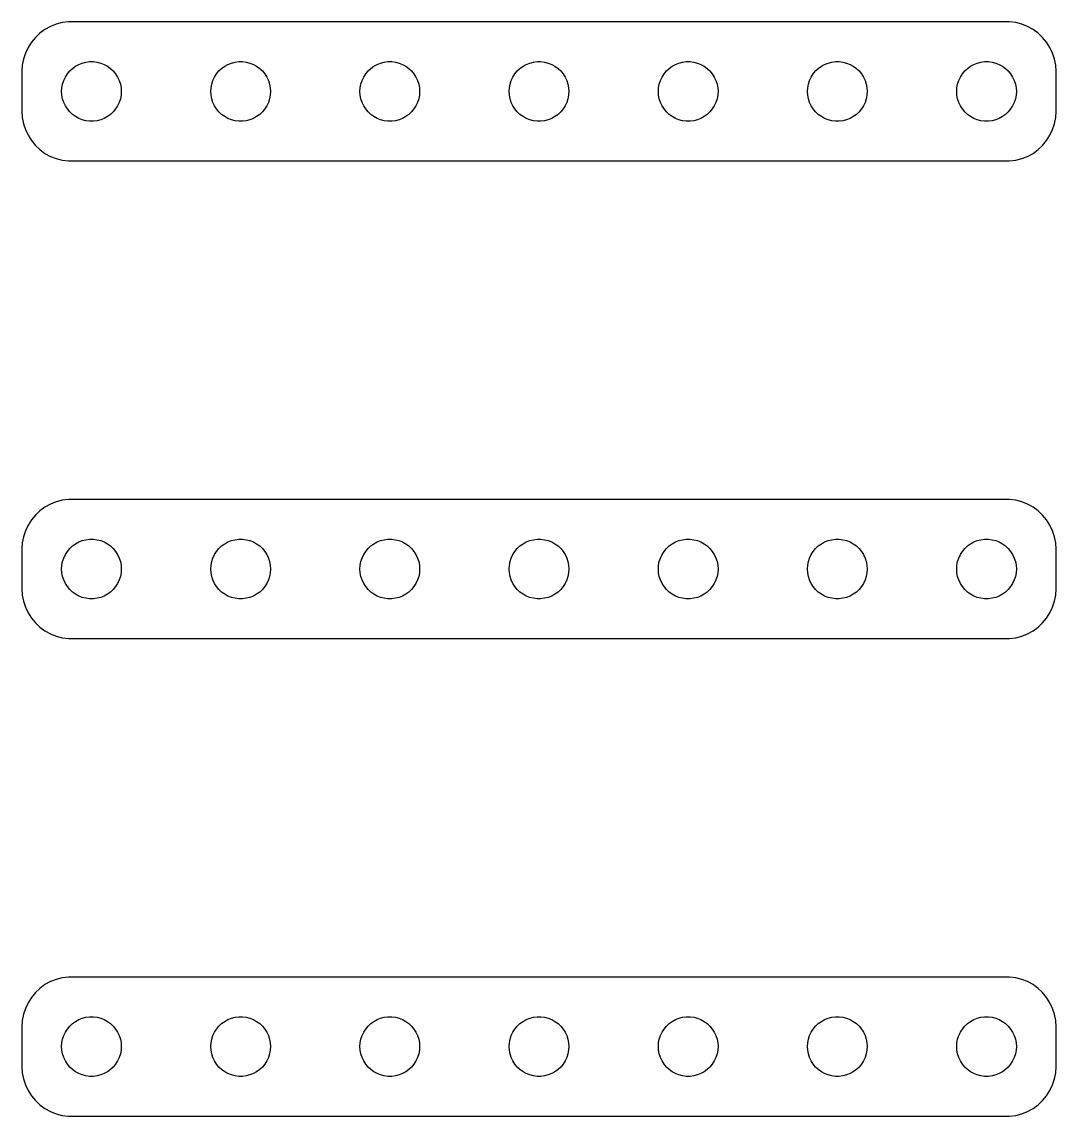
# Model space of a CAD drawing. Header units: metres. Extents: x -26 to 26, y 117 to 219.
# Drawn here: x -26 to 26, y 164.5 to 219.5 of the extents above; entities that cross this region are included whole.
import ezdxf

# ---------------------------------------------------------------- set-up
doc = ezdxf.new("R2010")
doc.units = ezdxf.units.M

msp = doc.modelspace()

# ---------------------------------------------------------------- linework, layer by layer
for p, q in [((-23.9684, 219.456), (-24.2725, 219.378)), ((-23.657, 219.495), (-23.9684, 219.456)), ((23.657, 219.495), (-23.657, 219.495)), ((23.9684, 219.456), (23.657, 219.495)), ((24.2725, 219.378), (23.9684, 219.456)), ((-25.0936, 218.926), (-25.3224, 218.711)), ((-24.8396, 219.111), (-25.0936, 218.926)), ((-24.5644, 219.262), (-24.8396, 219.111)), ((-24.2725, 219.378), (-24.5644, 219.262)), ((24.5644, 219.262), (24.2725, 219.378)), ((24.8396, 219.111), (24.5644, 219.262)), ((25.0936, 218.926), (24.8396, 219.111)), ((25.3224, 218.711), (25.0936, 218.926)), ((-25.5225, 218.469), (-25.6908, 218.204)), ((-25.3224, 218.711), (-25.5225, 218.469)), ((25.5225, 218.469), (25.3224, 218.711)), ((25.6908, 218.204), (25.5225, 218.469)), ((-25.8244, 217.92), (-25.9214, 217.622)), ((-25.6908, 218.204), (-25.8244, 217.92)), ((25.8244, 217.92), (25.6908, 218.204)), ((25.9214, 217.622), (25.8244, 217.92)), ((-25.9803, 217.313), (-26, 217)), ((-25.9214, 217.622), (-25.9803, 217.313)), ((-23.4561, 217.156), (-23.3037, 217.266)), ((-23.3037, 217.266), (-23.1387, 217.357)), ((-23.1387, 217.357), (-22.9635, 217.427)), ((-22.9635, 217.427), (-22.7811, 217.473)), ((-22.7811, 217.473), (-22.5942, 217.497)), ((-22.5942, 217.497), (-22.4058, 217.497)), ((-22.4058, 217.497), (-22.2189, 217.473)), ((-22.2189, 217.473), (-22.0365, 217.427)), ((-22.0365, 217.427), (-21.8613, 217.357)), ((-21.8613, 217.357), (-21.6963, 217.266)), ((-21.6963, 217.266), (-21.5439, 217.156)), ((-15.9561, 217.156), (-15.8037, 217.266)), ((-15.8037, 217.266), (-15.6387, 217.357)), ((-15.6387, 217.357), (-15.4635, 217.427)), ((-15.4635, 217.427), (-15.2811, 217.473)), ((-15.2811, 217.473), (-15.0942, 217.497)), ((-15.0942, 217.497), (-14.9058, 217.497)), ((-14.9058, 217.497), (-14.7189, 217.473)), ((-14.7189, 217.473), (-14.5365, 217.427)), ((-14.5365, 217.427), (-14.3613, 217.357)), ((-14.3613, 217.357), (-14.1963, 217.266)), ((-14.1963, 217.266), (-14.0439, 217.156)), ((-8.45613, 217.156), (-8.30373, 217.266)), ((-8.30373, 217.266), (-8.13866, 217.357)), ((-8.13866, 217.357), (-7.96352, 217.427)), ((-7.96352, 217.427), (-7.78107, 217.473)), ((-7.78107, 217.473), (-7.59418, 217.497)), ((-7.59418, 217.497), (-7.40581, 217.497)), ((-7.40581, 217.497), (-7.21892, 217.473)), ((-7.21892, 217.473), (-7.03647, 217.427)), ((-7.03647, 217.427), (-6.86133, 217.357)), ((-6.86133, 217.357), (-6.69626, 217.266)), ((-6.69626, 217.266), (-6.54385, 217.156)), ((-0.956131, 217.156), (-0.803726, 217.266)), ((-0.803726, 217.266), (-0.638657, 217.357)), ((-0.638657, 217.357), (-0.463516, 217.427)), ((-0.463516, 217.427), (-0.281067, 217.473)), ((-0.281067, 217.473), (-0.094177, 217.497)), ((-0.094177, 217.497), (0.094177, 217.497)), ((0.094177, 217.497), (0.281067, 217.473)), ((0.281067, 217.473), (0.463516, 217.427)), ((0.463516, 217.427), (0.638657, 217.357)), ((0.638657, 217.357), (0.803726, 217.266)), ((0.803726, 217.266), (0.956131, 217.156)), ((6.54385, 217.156), (6.69626, 217.266)), ((6.69626, 217.266), (6.86133, 217.357)), ((6.86133, 217.357), (7.03647, 217.427)), ((7.03647, 217.427), (7.21892, 217.473)), ((7.21892, 217.473), (7.40581, 217.497)), ((7.40581, 217.497), (7.59418, 217.497)), ((7.59418, 217.497), (7.78107, 217.473)), ((7.78107, 217.473), (7.96352, 217.427)), ((7.96352, 217.427), (8.13866, 217.357)), ((8.13866, 217.357), (8.30373, 217.266)), ((8.30373, 217.266), (8.45613, 217.156)), ((14.0439, 217.156), (14.1963, 217.266)), ((14.1963, 217.266), (14.3613, 217.357)), ((14.3613, 217.357), (14.5365, 217.427)), ((14.5365, 217.427), (14.7189, 217.473)), ((14.7189, 217.473), (14.9058, 217.497)), ((14.9058, 217.497), (15.0942, 217.497)), ((15.0942, 217.497), (15.2811, 217.473)), ((15.2811, 217.473), (15.4635, 217.427)), ((15.4635, 217.427), (15.6387, 217.357)), ((15.6387, 217.357), (15.8037, 217.266)), ((15.8037, 217.266), (15.9561, 217.156)), ((21.5439, 217.156), (21.6963, 217.266)), ((21.6963, 217.266), (21.8613, 217.357)), ((21.8613, 217.357), (22.0365, 217.427)), ((22.0365, 217.427), (22.2189, 217.473)), ((22.2189, 217.473), (22.4058, 217.497)), ((22.4058, 217.497), (22.5942, 217.497)), ((22.5942, 217.497), (22.7811, 217.473)), ((22.7811, 217.473), (22.9635, 217.427)), ((22.9635, 217.427), (23.1387, 217.357)), ((23.1387, 217.357), (23.3037, 217.266)), ((23.3037, 217.266), (23.4561, 217.156)), ((25.9803, 217.313), (25.9214, 217.622)), ((26, 217), (25.9803, 217.313)), ((-26, 217), (-26, 215)), ((-23.8947, 216.552), (-23.8145, 216.723)), ((-23.8145, 216.723), (-23.7135, 216.882)), ((-23.7135, 216.882), (-23.5934, 217.027)), ((-23.5934, 217.027), (-23.4561, 217.156)), ((-21.5439, 217.156), (-21.4065, 217.027)), ((-21.4065, 217.027), (-21.2865, 216.882)), ((-21.2865, 216.882), (-21.1855, 216.723)), ((-21.1855, 216.723), (-21.1053, 216.552)), ((-16.3947, 216.552), (-16.3145, 216.723)), ((-16.3145, 216.723), (-16.2135, 216.882)), ((-16.2135, 216.882), (-16.0934, 217.027)), ((-16.0934, 217.027), (-15.9561, 217.156)), ((-14.0439, 217.156), (-13.9065, 217.027)), ((-13.9065, 217.027), (-13.7865, 216.882)), ((-13.7865, 216.882), (-13.6855, 216.723)), ((-13.6855, 216.723), (-13.6053, 216.552)), ((-8.89465, 216.552), (-8.81445, 216.723)), ((-8.81445, 216.723), (-8.71352, 216.882)), ((-8.71352, 216.882), (-8.59344, 217.027)), ((-8.59344, 217.027), (-8.45613, 217.156)), ((-6.54385, 217.156), (-6.40654, 217.027)), ((-6.40654, 217.027), (-6.28647, 216.882)), ((-6.28647, 216.882), (-6.18553, 216.723)), ((-6.18553, 216.723), (-6.10533, 216.552)), ((-1.39465, 216.552), (-1.31445, 216.723)), ((-1.31445, 216.723), (-1.21352, 216.882)), ((-1.21352, 216.882), (-1.09344, 217.027)), ((-1.09344, 217.027), (-0.956131, 217.156)), ((0.956131, 217.156), (1.09344, 217.027)), ((1.09344, 217.027), (1.21352, 216.882)), ((1.21352, 216.882), (1.31445, 216.723)), ((1.31445, 216.723), (1.39465, 216.552)), ((6.10533, 216.552), (6.18553, 216.723)), ((6.18553, 216.723), (6.28647, 216.882)), ((6.28647, 216.882), (6.40654, 217.027)), ((6.40654, 217.027), (6.54385, 217.156)), ((8.45613, 217.156), (8.59344, 217.027)), ((8.59344, 217.027), (8.71352, 216.882)), ((8.71352, 216.882), (8.81445, 216.723)), ((8.81445, 216.723), (8.89465, 216.552)), ((13.6053, 216.552), (13.6855, 216.723)), ((13.6855, 216.723), (13.7865, 216.882)), ((13.7865, 216.882), (13.9065, 217.027)), ((13.9065, 217.027), (14.0439, 217.156)), ((15.9561, 217.156), (16.0934, 217.027)), ((16.0934, 217.027), (16.2135, 216.882)), ((16.2135, 216.882), (16.3145, 216.723)), ((16.3145, 216.723), (16.3947, 216.552)), ((21.1053, 216.552), (21.1855, 216.723)), ((21.1855, 216.723), (21.2865, 216.882)), ((21.2865, 216.882), (21.4065, 217.027)), ((21.4065, 217.027), (21.5439, 217.156)), ((23.4561, 217.156), (23.5934, 217.027)), ((23.5934, 217.027), (23.7135, 216.882)), ((23.7135, 216.882), (23.8145, 216.723)), ((23.8145, 216.723), (23.8947, 216.552)), ((26, 215), (26, 217)), ((-24, 216), (-23.9882, 216.188)), ((-23.9882, 216.188), (-23.9529, 216.373)), ((-23.9529, 216.373), (-23.8947, 216.552)), ((-21.1053, 216.552), (-21.0471, 216.373)), ((-21.0471, 216.373), (-21.0118, 216.188)), ((-21.0118, 216.188), (-21, 216)), ((-16.5, 216), (-16.4882, 216.188)), ((-16.4882, 216.188), (-16.4529, 216.373)), ((-16.4529, 216.373), (-16.3947, 216.552)), ((-13.6053, 216.552), (-13.5471, 216.373)), ((-13.5471, 216.373), (-13.5118, 216.188)), ((-13.5118, 216.188), (-13.5, 216)), ((-9, 216), (-8.98816, 216.188)), ((-8.98816, 216.188), (-8.95287, 216.373)), ((-8.95287, 216.373), (-8.89465, 216.552)), ((-6.10533, 216.552), (-6.04712, 216.373)), ((-6.04712, 216.373), (-6.01183, 216.188)), ((-6.01183, 216.188), (-6, 216)), ((-1.5, 216), (-1.48816, 216.188)), ((-1.48816, 216.188), (-1.45287, 216.373)), ((-1.45287, 216.373), (-1.39465, 216.552)), ((1.39465, 216.552), (1.45287, 216.373)), ((1.45287, 216.373), (1.48816, 216.188)), ((1.48816, 216.188), (1.5, 216)), ((6, 216), (6.01183, 216.188)), ((6.01183, 216.188), (6.04712, 216.373)), ((6.04712, 216.373), (6.10533, 216.552)), ((8.89465, 216.552), (8.95287, 216.373)), ((8.95287, 216.373), (8.98816, 216.188)), ((8.98816, 216.188), (9, 216)), ((13.5, 216), (13.5118, 216.188)), ((13.5118, 216.188), (13.5471, 216.373)), ((13.5471, 216.373), (13.6053, 216.552)), ((16.3947, 216.552), (16.4529, 216.373)), ((16.4529, 216.373), (16.4882, 216.188)), ((16.4882, 216.188), (16.5, 216)), ((21, 216), (21.0118, 216.188)), ((21.0118, 216.188), (21.0471, 216.373)), ((21.0471, 216.373), (21.1053, 216.552)), ((23.8947, 216.552), (23.9529, 216.373)), ((23.9529, 216.373), (23.9882, 216.188)), ((23.9882, 216.188), (24, 216)), ((-23.9882, 215.812), (-24, 216)), ((-23.9529, 215.627), (-23.9882, 215.812)), ((-23.8947, 215.448), (-23.9529, 215.627)), ((-21.0471, 215.627), (-21.1053, 215.448)), ((-21.0118, 215.812), (-21.0471, 215.627)), ((-21, 216), (-21.0118, 215.812)), ((-16.4882, 215.812), (-16.5, 216)), ((-16.4529, 215.627), (-16.4882, 215.812)), ((-16.3947, 215.448), (-16.4529, 215.627)), ((-13.5471, 215.627), (-13.6053, 215.448)), ((-13.5118, 215.812), (-13.5471, 215.627)), ((-13.5, 216), (-13.5118, 215.812)), ((-8.98816, 215.812), (-9, 216)), ((-8.95287, 215.627), (-8.98816, 215.812)), ((-8.89465, 215.448), (-8.95287, 215.627)), ((-6.04712, 215.627), (-6.10533, 215.448)), ((-6.01183, 215.812), (-6.04712, 215.627)), ((-6, 216), (-6.01183, 215.812)), ((-1.48816, 215.812), (-1.5, 216)), ((-1.45287, 215.627), (-1.48816, 215.812)), ((-1.39465, 215.448), (-1.45287, 215.627)), ((1.45287, 215.627), (1.39465, 215.448)), ((1.48816, 215.812), (1.45287, 215.627)), ((1.5, 216), (1.48816, 215.812)), ((6.01183, 215.812), (6, 216)), ((6.04712, 215.627), (6.01183, 215.812)), ((6.10533, 215.448), (6.04712, 215.627)), ((8.95287, 215.627), (8.89465, 215.448)), ((8.98816, 215.812), (8.95287, 215.627)), ((9, 216), (8.98816, 215.812)), ((13.5118, 215.812), (13.5, 216)), ((13.5471, 215.627), (13.5118, 215.812)), ((13.6053, 215.448), (13.5471, 215.627)), ((16.4529, 215.627), (16.3947, 215.448)), ((16.4882, 215.812), (16.4529, 215.627)), ((16.5, 216), (16.4882, 215.812)), ((21.0118, 215.812), (21, 216)), ((21.0471, 215.627), (21.0118, 215.812)), ((21.1053, 215.448), (21.0471, 215.627)), ((23.9529, 215.627), (23.8947, 215.448)), ((23.9882, 215.812), (23.9529, 215.627)), ((24, 216), (23.9882, 215.812)), ((-23.8145, 215.277), (-23.8947, 215.448)), ((-23.7135, 215.118), (-23.8145, 215.277)), ((-23.5934, 214.973), (-23.7135, 215.118)), ((-21.2865, 215.118), (-21.4065, 214.973)), ((-21.1855, 215.277), (-21.2865, 215.118)), ((-21.1053, 215.448), (-21.1855, 215.277)), ((-16.3145, 215.277), (-16.3947, 215.448)), ((-16.2135, 215.118), (-16.3145, 215.277)), ((-16.0934, 214.973), (-16.2135, 215.118)), ((-13.7865, 215.118), (-13.9065, 214.973)), ((-13.6855, 215.277), (-13.7865, 215.118)), ((-13.6053, 215.448), (-13.6855, 215.277)), ((-8.81445, 215.277), (-8.89465, 215.448)), ((-8.71352, 215.118), (-8.81445, 215.277)), ((-8.59344, 214.973), (-8.71352, 215.118)), ((-6.28647, 215.118), (-6.40654, 214.973)), ((-6.18553, 215.277), (-6.28647, 215.118)), ((-6.10533, 215.448), (-6.18553, 215.277)), ((-1.31445, 215.277), (-1.39465, 215.448)), ((-1.21352, 215.118), (-1.31445, 215.277)), ((-1.09344, 214.973), (-1.21352, 215.118)), ((1.21352, 215.118), (1.09344, 214.973)), ((1.31445, 215.277), (1.21352, 215.118)), ((1.39465, 215.448), (1.31445, 215.277)), ((6.18553, 215.277), (6.10533, 215.448)), ((6.28647, 215.118), (6.18553, 215.277)), ((6.40654, 214.973), (6.28647, 215.118)), ((8.71352, 215.118), (8.59344, 214.973)), ((8.81445, 215.277), (8.71352, 215.118)), ((8.89465, 215.448), (8.81445, 215.277)), ((13.6855, 215.277), (13.6053, 215.448)), ((13.7865, 215.118), (13.6855, 215.277)), ((13.9065, 214.973), (13.7865, 215.118)), ((16.2135, 215.118), (16.0934, 214.973)), ((16.3145, 215.277), (16.2135, 215.118)), ((16.3947, 215.448), (16.3145, 215.277)), ((21.1855, 215.277), (21.1053, 215.448)), ((21.2865, 215.118), (21.1855, 215.277)), ((21.4065, 214.973), (21.2865, 215.118)), ((23.7135, 215.118), (23.5934, 214.973)), ((23.8145, 215.277), (23.7135, 215.118)), ((23.8947, 215.448), (23.8145, 215.277)), ((-26, 215), (-25.9803, 214.687)), ((-25.9803, 214.687), (-25.9214, 214.378)), ((-23.4561, 214.844), (-23.5934, 214.973)), ((-23.3037, 214.734), (-23.4561, 214.844)), ((-23.1387, 214.643), (-23.3037, 214.734)), ((-22.9635, 214.573), (-23.1387, 214.643)), ((-22.7811, 214.527), (-22.9635, 214.573)), ((-22.5942, 214.503), (-22.7811, 214.527)), ((-22.4058, 214.503), (-22.5942, 214.503)), ((-22.2189, 214.527), (-22.4058, 214.503)), ((-22.0365, 214.573), (-22.2189, 214.527)), ((-21.8613, 214.643), (-22.0365, 214.573)), ((-21.6963, 214.734), (-21.8613, 214.643)), ((-21.5439, 214.844), (-21.6963, 214.734)), ((-21.4065, 214.973), (-21.5439, 214.844)), ((-15.9561, 214.844), (-16.0934, 214.973)), ((-15.8037, 214.734), (-15.9561, 214.844)), ((-15.6387, 214.643), (-15.8037, 214.734)), ((-15.4635, 214.573), (-15.6387, 214.643)), ((-15.2811, 214.527), (-15.4635, 214.573)), ((-15.0942, 214.503), (-15.2811, 214.527)), ((-14.9058, 214.503), (-15.0942, 214.503)), ((-14.7189, 214.527), (-14.9058, 214.503)), ((-14.5365, 214.573), (-14.7189, 214.527)), ((-14.3613, 214.643), (-14.5365, 214.573)), ((-14.1963, 214.734), (-14.3613, 214.643)), ((-14.0439, 214.844), (-14.1963, 214.734)), ((-13.9065, 214.973), (-14.0439, 214.844)), ((-8.45613, 214.844), (-8.59344, 214.973)), ((-8.30373, 214.734), (-8.45613, 214.844)), ((-8.13866, 214.643), (-8.30373, 214.734)), ((-7.96352, 214.573), (-8.13866, 214.643)), ((-7.78107, 214.527), (-7.96352, 214.573)), ((-7.59418, 214.503), (-7.78107, 214.527)), ((-7.40581, 214.503), (-7.59418, 214.503)), ((-7.21892, 214.527), (-7.40581, 214.503)), ((-7.03647, 214.573), (-7.21892, 214.527)), ((-6.86133, 214.643), (-7.03647, 214.573)), ((-6.69626, 214.734), (-6.86133, 214.643)), ((-6.54385, 214.844), (-6.69626, 214.734)), ((-6.40654, 214.973), (-6.54385, 214.844)), ((-0.956131, 214.844), (-1.09344, 214.973)), ((-0.803726, 214.734), (-0.956131, 214.844)), ((-0.638657, 214.643), (-0.803726, 214.734)), ((-0.463516, 214.573), (-0.638657, 214.643)), ((-0.281067, 214.527), (-0.463516, 214.573)), ((-0.094177, 214.503), (-0.281067, 214.527)), ((0.094177, 214.503), (-0.094177, 214.503)), ((0.281067, 214.527), (0.094177, 214.503)), ((0.463516, 214.573), (0.281067, 214.527)), ((0.638657, 214.643), (0.463516, 214.573)), ((0.803726, 214.734), (0.638657, 214.643)), ((0.956131, 214.844), (0.803726, 214.734)), ((1.09344, 214.973), (0.956131, 214.844)), ((6.54385, 214.844), (6.40654, 214.973)), ((6.69626, 214.734), (6.54385, 214.844)), ((6.86133, 214.643), (6.69626, 214.734)), ((7.03647, 214.573), (6.86133, 214.643)), ((7.21892, 214.527), (7.03647, 214.573)), ((7.40581, 214.503), (7.21892, 214.527)), ((7.59418, 214.503), (7.40581, 214.503)), ((7.78107, 214.527), (7.59418, 214.503)), ((7.96352, 214.573), (7.78107, 214.527)), ((8.13866, 214.643), (7.96352, 214.573)), ((8.30373, 214.734), (8.13866, 214.643)), ((8.45613, 214.844), (8.30373, 214.734)), ((8.59344, 214.973), (8.45613, 214.844)), ((14.0439, 214.844), (13.9065, 214.973)), ((14.1963, 214.734), (14.0439, 214.844)), ((14.3613, 214.643), (14.1963, 214.734)), ((14.5365, 214.573), (14.3613, 214.643)), ((14.7189, 214.527), (14.5365, 214.573)), ((14.9058, 214.503), (14.7189, 214.527)), ((15.0942, 214.503), (14.9058, 214.503)), ((15.2811, 214.527), (15.0942, 214.503)), ((15.4635, 214.573), (15.2811, 214.527)), ((15.6387, 214.643), (15.4635, 214.573)), ((15.8037, 214.734), (15.6387, 214.643)), ((15.9561, 214.844), (15.8037, 214.734)), ((16.0934, 214.973), (15.9561, 214.844)), ((21.5439, 214.844), (21.4065, 214.973)), ((21.6963, 214.734), (21.5439, 214.844)), ((21.8613, 214.643), (21.6963, 214.734)), ((22.0365, 214.573), (21.8613, 214.643)), ((22.2189, 214.527), (22.0365, 214.573)), ((22.4058, 214.503), (22.2189, 214.527)), ((22.5942, 214.503), (22.4058, 214.503)), ((22.7811, 214.527), (22.5942, 214.503)), ((22.9635, 214.573), (22.7811, 214.527)), ((23.1387, 214.643), (22.9635, 214.573)), ((23.3037, 214.734), (23.1387, 214.643)), ((23.4561, 214.844), (23.3037, 214.734)), ((23.5934, 214.973), (23.4561, 214.844)), ((25.9214, 214.378), (25.9803, 214.687)), ((25.9803, 214.687), (26, 215)), ((-25.9214, 214.378), (-25.8244, 214.08)), ((-25.8244, 214.08), (-25.6908, 213.796)), ((25.6908, 213.796), (25.8244, 214.08)), ((25.8244, 214.08), (25.9214, 214.378)), ((-25.6908, 213.796), (-25.5225, 213.531)), ((-25.5225, 213.531), (-25.3224, 213.289)), ((25.3224, 213.289), (25.5225, 213.531)), ((25.5225, 213.531), (25.6908, 213.796)), ((-25.3224, 213.289), (-25.0936, 213.074)), ((-25.0936, 213.074), (-24.8396, 212.889)), ((-24.8396, 212.889), (-24.5644, 212.738)), ((24.5644, 212.738), (24.8396, 212.889)), ((24.8396, 212.889), (25.0936, 213.074)), ((25.0936, 213.074), (25.3224, 213.289)), ((-24.5644, 212.738), (-24.2725, 212.622)), ((-24.2725, 212.622), (-23.9684, 212.544)), ((-23.9684, 212.544), (-23.657, 212.505)), ((-23.657, 212.505), (23.657, 212.505)), ((23.657, 212.505), (23.9684, 212.544)), ((23.9684, 212.544), (24.2725, 212.622)), ((24.2725, 212.622), (24.5644, 212.738)), ((-24.5644, 195.262), (-24.8396, 195.111)), ((-24.2725, 195.378), (-24.5644, 195.262)), ((-23.9684, 195.456), (-24.2725, 195.378)), ((-23.657, 195.495), (-23.9684, 195.456)), ((23.657, 195.495), (-23.657, 195.495)), ((23.9684, 195.456), (23.657, 195.495)), ((24.2725, 195.378), (23.9684, 195.456)), ((24.5644, 195.262), (24.2725, 195.378)), ((24.8396, 195.111), (24.5644, 195.262)), ((-25.3224, 194.711), (-25.5225, 194.469)), ((-25.0936, 194.926), (-25.3224, 194.711)), ((-24.8396, 195.111), (-25.0936, 194.926)), ((25.0936, 194.926), (24.8396, 195.111)), ((25.3224, 194.711), (25.0936, 194.926)), ((25.5225, 194.469), (25.3224, 194.711)), ((-25.6908, 194.204), (-25.8244, 193.92)), ((-25.5225, 194.469), (-25.6908, 194.204)), ((25.6908, 194.204), (25.5225, 194.469)), ((25.8244, 193.92), (25.6908, 194.204)), ((-25.9214, 193.622), (-25.9803, 193.313)), ((-25.8244, 193.92), (-25.9214, 193.622)), ((25.9214, 193.622), (25.8244, 193.92)), ((25.9803, 193.313), (25.9214, 193.622)), ((-25.9803, 193.313), (-26, 193)), ((-23.7135, 192.882), (-23.5934, 193.027)), ((-23.5934, 193.027), (-23.4561, 193.156)), ((-23.4561, 193.156), (-23.3037, 193.266)), ((-23.3037, 193.266), (-23.1387, 193.357)), ((-23.1387, 193.357), (-22.9635, 193.427)), ((-22.9635, 193.427), (-22.7811, 193.473)), ((-22.7811, 193.473), (-22.5942, 193.497)), ((-22.5942, 193.497), (-22.4058, 193.497)), ((-22.4058, 193.497), (-22.2189, 193.473)), ((-22.2189, 193.473), (-22.0365, 193.427)), ((-22.0365, 193.427), (-21.8613, 193.357)), ((-21.8613, 193.357), (-21.6963, 193.266)), ((-21.6963, 193.266), (-21.5439, 193.156)), ((-21.5439, 193.156), (-21.4065, 193.027)), ((-21.4065, 193.027), (-21.2865, 192.882)), ((-16.2135, 192.882), (-16.0934, 193.027)), ((-16.0934, 193.027), (-15.9561, 193.156)), ((-15.9561, 193.156), (-15.8037, 193.266)), ((-15.8037, 193.266), (-15.6387, 193.357)), ((-15.6387, 193.357), (-15.4635, 193.427)), ((-15.4635, 193.427), (-15.2811, 193.473)), ((-15.2811, 193.473), (-15.0942, 193.497)), ((-15.0942, 193.497), (-14.9058, 193.497)), ((-14.9058, 193.497), (-14.7189, 193.473)), ((-14.7189, 193.473), (-14.5365, 193.427)), ((-14.5365, 193.427), (-14.3613, 193.357)), ((-14.3613, 193.357), (-14.1963, 193.266)), ((-14.1963, 193.266), (-14.0439, 193.156)), ((-14.0439, 193.156), (-13.9065, 193.027)), ((-13.9065, 193.027), (-13.7865, 192.882)), ((-8.71352, 192.882), (-8.59344, 193.027)), ((-8.59344, 193.027), (-8.45613, 193.156)), ((-8.45613, 193.156), (-8.30373, 193.266)), ((-8.30373, 193.266), (-8.13866, 193.357)), ((-8.13866, 193.357), (-7.96352, 193.427)), ((-7.96352, 193.427), (-7.78107, 193.473)), ((-7.78107, 193.473), (-7.59418, 193.497)), ((-7.59418, 193.497), (-7.40581, 193.497)), ((-7.40581, 193.497), (-7.21892, 193.473)), ((-7.21892, 193.473), (-7.03647, 193.427)), ((-7.03647, 193.427), (-6.86133, 193.357)), ((-6.86133, 193.357), (-6.69626, 193.266)), ((-6.69626, 193.266), (-6.54385, 193.156)), ((-6.54385, 193.156), (-6.40654, 193.027)), ((-6.40654, 193.027), (-6.28647, 192.882)), ((-1.21352, 192.882), (-1.09344, 193.027)), ((-1.09344, 193.027), (-0.956131, 193.156)), ((-0.956131, 193.156), (-0.803726, 193.266)), ((-0.803726, 193.266), (-0.638657, 193.357)), ((-0.638657, 193.357), (-0.463516, 193.427)), ((-0.463516, 193.427), (-0.281067, 193.473)), ((-0.281067, 193.473), (-0.094177, 193.497)), ((-0.094177, 193.497), (0.094177, 193.497)), ((0.094177, 193.497), (0.281067, 193.473)), ((0.281067, 193.473), (0.463516, 193.427)), ((0.463516, 193.427), (0.638657, 193.357)), ((0.638657, 193.357), (0.803726, 193.266)), ((0.803726, 193.266), (0.956131, 193.156)), ((0.956131, 193.156), (1.09344, 193.027)), ((1.09344, 193.027), (1.21352, 192.882)), ((6.28647, 192.882), (6.40654, 193.027)), ((6.40654, 193.027), (6.54385, 193.156)), ((6.54385, 193.156), (6.69626, 193.266)), ((6.69626, 193.266), (6.86133, 193.357)), ((6.86133, 193.357), (7.03647, 193.427)), ((7.03647, 193.427), (7.21892, 193.473)), ((7.21892, 193.473), (7.40581, 193.497)), ((7.40581, 193.497), (7.59418, 193.497)), ((7.59418, 193.497), (7.78107, 193.473)), ((7.78107, 193.473), (7.96352, 193.427)), ((7.96352, 193.427), (8.13866, 193.357)), ((8.13866, 193.357), (8.30373, 193.266)), ((8.30373, 193.266), (8.45613, 193.156)), ((8.45613, 193.156), (8.59344, 193.027)), ((8.59344, 193.027), (8.71352, 192.882)), ((13.7865, 192.882), (13.9065, 193.027)), ((13.9065, 193.027), (14.0439, 193.156)), ((14.0439, 193.156), (14.1963, 193.266)), ((14.1963, 193.266), (14.3613, 193.357)), ((14.3613, 193.357), (14.5365, 193.427)), ((14.5365, 193.427), (14.7189, 193.473)), ((14.7189, 193.473), (14.9058, 193.497)), ((14.9058, 193.497), (15.0942, 193.497)), ((15.0942, 193.497), (15.2811, 193.473)), ((15.2811, 193.473), (15.4635, 193.427)), ((15.4635, 193.427), (15.6387, 193.357)), ((15.6387, 193.357), (15.8037, 193.266)), ((15.8037, 193.266), (15.9561, 193.156)), ((15.9561, 193.156), (16.0934, 193.027)), ((16.0934, 193.027), (16.2135, 192.882)), ((21.2865, 192.882), (21.4065, 193.027)), ((21.4065, 193.027), (21.5439, 193.156)), ((21.5439, 193.156), (21.6963, 193.266)), ((21.6963, 193.266), (21.8613, 193.357)), ((21.8613, 193.357), (22.0365, 193.427)), ((22.0365, 193.427), (22.2189, 193.473)), ((22.2189, 193.473), (22.4058, 193.497)), ((22.4058, 193.497), (22.5942, 193.497)), ((22.5942, 193.497), (22.7811, 193.473)), ((22.7811, 193.473), (22.9635, 193.427)), ((22.9635, 193.427), (23.1387, 193.357)), ((23.1387, 193.357), (23.3037, 193.266)), ((23.3037, 193.266), (23.4561, 193.156)), ((23.4561, 193.156), (23.5934, 193.027)), ((23.5934, 193.027), (23.7135, 192.882)), ((26, 193), (25.9803, 193.313)), ((-26, 193), (-26, 191)), ((-23.9529, 192.373), (-23.8947, 192.552)), ((-23.8947, 192.552), (-23.8145, 192.723)), ((-23.8145, 192.723), (-23.7135, 192.882)), ((-21.2865, 192.882), (-21.1855, 192.723)), ((-21.1855, 192.723), (-21.1053, 192.552)), ((-21.1053, 192.552), (-21.0471, 192.373)), ((-16.4529, 192.373), (-16.3947, 192.552)), ((-16.3947, 192.552), (-16.3145, 192.723)), ((-16.3145, 192.723), (-16.2135, 192.882)), ((-13.7865, 192.882), (-13.6855, 192.723)), ((-13.6855, 192.723), (-13.6053, 192.552)), ((-13.6053, 192.552), (-13.5471, 192.373)), ((-8.95287, 192.373), (-8.89465, 192.552)), ((-8.89465, 192.552), (-8.81445, 192.723)), ((-8.81445, 192.723), (-8.71352, 192.882)), ((-6.28647, 192.882), (-6.18553, 192.723)), ((-6.18553, 192.723), (-6.10533, 192.552)), ((-6.10533, 192.552), (-6.04712, 192.373)), ((-1.45287, 192.373), (-1.39465, 192.552)), ((-1.39465, 192.552), (-1.31445, 192.723)), ((-1.31445, 192.723), (-1.21352, 192.882)), ((1.21352, 192.882), (1.31445, 192.723)), ((1.31445, 192.723), (1.39465, 192.552)), ((1.39465, 192.552), (1.45287, 192.373)), ((6.04712, 192.373), (6.10533, 192.552)), ((6.10533, 192.552), (6.18553, 192.723)), ((6.18553, 192.723), (6.28647, 192.882)), ((8.71352, 192.882), (8.81445, 192.723)), ((8.81445, 192.723), (8.89465, 192.552)), ((8.89465, 192.552), (8.95287, 192.373)), ((13.5471, 192.373), (13.6053, 192.552)), ((13.6053, 192.552), (13.6855, 192.723)), ((13.6855, 192.723), (13.7865, 192.882)), ((16.2135, 192.882), (16.3145, 192.723)), ((16.3145, 192.723), (16.3947, 192.552)), ((16.3947, 192.552), (16.4529, 192.373)), ((21.0471, 192.373), (21.1053, 192.552)), ((21.1053, 192.552), (21.1855, 192.723)), ((21.1855, 192.723), (21.2865, 192.882)), ((23.7135, 192.882), (23.8145, 192.723)), ((23.8145, 192.723), (23.8947, 192.552)), ((23.8947, 192.552), (23.9529, 192.373)), ((26, 191), (26, 193)), ((-24, 192), (-23.9882, 192.188)), ((-23.9882, 191.812), (-24, 192)), ((-23.9882, 192.188), (-23.9529, 192.373)), ((-21.0471, 192.373), (-21.0118, 192.188)), ((-21.0118, 192.188), (-21, 192)), ((-21, 192), (-21.0118, 191.812)), ((-16.5, 192), (-16.4882, 192.188)), ((-16.4882, 191.812), (-16.5, 192)), ((-16.4882, 192.188), (-16.4529, 192.373)), ((-13.5471, 192.373), (-13.5118, 192.188)), ((-13.5118, 192.188), (-13.5, 192)), ((-13.5, 192), (-13.5118, 191.812)), ((-9, 192), (-8.98816, 192.188)), ((-8.98816, 191.812), (-9, 192)), ((-8.98816, 192.188), (-8.95287, 192.373)), ((-6.04712, 192.373), (-6.01183, 192.188)), ((-6.01183, 192.188), (-6, 192)), ((-6, 192), (-6.01183, 191.812)), ((-1.5, 192), (-1.48816, 192.188)), ((-1.48816, 191.812), (-1.5, 192)), ((-1.48816, 192.188), (-1.45287, 192.373)), ((1.45287, 192.373), (1.48816, 192.188)), ((1.48816, 192.188), (1.5, 192)), ((1.5, 192), (1.48816, 191.812)), ((6, 192), (6.01183, 192.188)), ((6.01183, 191.812), (6, 192)), ((6.01183, 192.188), (6.04712, 192.373)), ((8.95287, 192.373), (8.98816, 192.188)), ((8.98816, 192.188), (9, 192)), ((9, 192), (8.98816, 191.812)), ((13.5, 192), (13.5118, 192.188)), ((13.5118, 191.812), (13.5, 192)), ((13.5118, 192.188), (13.5471, 192.373)), ((16.4529, 192.373), (16.4882, 192.188)), ((16.4882, 192.188), (16.5, 192)), ((16.5, 192), (16.4882, 191.812)), ((21, 192), (21.0118, 192.188)), ((21.0118, 191.812), (21, 192)), ((21.0118, 192.188), (21.0471, 192.373)), ((23.9529, 192.373), (23.9882, 192.188)), ((23.9882, 192.188), (24, 192)), ((24, 192), (23.9882, 191.812)), ((-23.9529, 191.627), (-23.9882, 191.812)), ((-23.8947, 191.448), (-23.9529, 191.627)), ((-23.8145, 191.277), (-23.8947, 191.448)), ((-21.1053, 191.448), (-21.1855, 191.277)), ((-21.0471, 191.627), (-21.1053, 191.448)), ((-21.0118, 191.812), (-21.0471, 191.627)), ((-16.4529, 191.627), (-16.4882, 191.812)), ((-16.3947, 191.448), (-16.4529, 191.627)), ((-16.3145, 191.277), (-16.3947, 191.448)), ((-13.6053, 191.448), (-13.6855, 191.277)), ((-13.5471, 191.627), (-13.6053, 191.448)), ((-13.5118, 191.812), (-13.5471, 191.627)), ((-8.95287, 191.627), (-8.98816, 191.812)), ((-8.89465, 191.448), (-8.95287, 191.627)), ((-8.81445, 191.277), (-8.89465, 191.448)), ((-6.10533, 191.448), (-6.18553, 191.277)), ((-6.04712, 191.627), (-6.10533, 191.448)), ((-6.01183, 191.812), (-6.04712, 191.627)), ((-1.45287, 191.627), (-1.48816, 191.812)), ((-1.39465, 191.448), (-1.45287, 191.627)), ((-1.31445, 191.277), (-1.39465, 191.448)), ((1.39465, 191.448), (1.31445, 191.277)), ((1.45287, 191.627), (1.39465, 191.448)), ((1.48816, 191.812), (1.45287, 191.627)), ((6.04712, 191.627), (6.01183, 191.812)), ((6.10533, 191.448), (6.04712, 191.627)), ((6.18553, 191.277), (6.10533, 191.448)), ((8.89465, 191.448), (8.81445, 191.277)), ((8.95287, 191.627), (8.89465, 191.448)), ((8.98816, 191.812), (8.95287, 191.627)), ((13.5471, 191.627), (13.5118, 191.812)), ((13.6053, 191.448), (13.5471, 191.627)), ((13.6855, 191.277), (13.6053, 191.448)), ((16.3947, 191.448), (16.3145, 191.277)), ((16.4529, 191.627), (16.3947, 191.448)), ((16.4882, 191.812), (16.4529, 191.627)), ((21.0471, 191.627), (21.0118, 191.812)), ((21.1053, 191.448), (21.0471, 191.627)), ((21.1855, 191.277), (21.1053, 191.448)), ((23.8947, 191.448), (23.8145, 191.277)), ((23.9529, 191.627), (23.8947, 191.448)), ((23.9882, 191.812), (23.9529, 191.627)), ((-26, 191), (-25.9803, 190.687)), ((-23.7135, 191.118), (-23.8145, 191.277)), ((-23.5934, 190.973), (-23.7135, 191.118)), ((-23.4561, 190.844), (-23.5934, 190.973)), ((-23.3037, 190.734), (-23.4561, 190.844)), ((-21.5439, 190.844), (-21.6963, 190.734)), ((-21.4065, 190.973), (-21.5439, 190.844)), ((-21.2865, 191.118), (-21.4065, 190.973)), ((-21.1855, 191.277), (-21.2865, 191.118)), ((-16.2135, 191.118), (-16.3145, 191.277)), ((-16.0934, 190.973), (-16.2135, 191.118)), ((-15.9561, 190.844), (-16.0934, 190.973)), ((-15.8037, 190.734), (-15.9561, 190.844)), ((-14.0439, 190.844), (-14.1963, 190.734)), ((-13.9065, 190.973), (-14.0439, 190.844)), ((-13.7865, 191.118), (-13.9065, 190.973)), ((-13.6855, 191.277), (-13.7865, 191.118)), ((-8.71352, 191.118), (-8.81445, 191.277)), ((-8.59344, 190.973), (-8.71352, 191.118)), ((-8.45613, 190.844), (-8.59344, 190.973)), ((-8.30373, 190.734), (-8.45613, 190.844)), ((-6.54385, 190.844), (-6.69626, 190.734)), ((-6.40654, 190.973), (-6.54385, 190.844)), ((-6.28647, 191.118), (-6.40654, 190.973)), ((-6.18553, 191.277), (-6.28647, 191.118)), ((-1.21352, 191.118), (-1.31445, 191.277)), ((-1.09344, 190.973), (-1.21352, 191.118)), ((-0.956131, 190.844), (-1.09344, 190.973)), ((-0.803726, 190.734), (-0.956131, 190.844)), ((0.956131, 190.844), (0.803726, 190.734)), ((1.09344, 190.973), (0.956131, 190.844)), ((1.21352, 191.118), (1.09344, 190.973)), ((1.31445, 191.277), (1.21352, 191.118)), ((6.28647, 191.118), (6.18553, 191.277)), ((6.40654, 190.973), (6.28647, 191.118)), ((6.54385, 190.844), (6.40654, 190.973)), ((6.69626, 190.734), (6.54385, 190.844)), ((8.45613, 190.844), (8.30373, 190.734)), ((8.59344, 190.973), (8.45613, 190.844)), ((8.71352, 191.118), (8.59344, 190.973)), ((8.81445, 191.277), (8.71352, 191.118)), ((13.7865, 191.118), (13.6855, 191.277)), ((13.9065, 190.973), (13.7865, 191.118)), ((14.0439, 190.844), (13.9065, 190.973)), ((14.1963, 190.734), (14.0439, 190.844)), ((15.9561, 190.844), (15.8037, 190.734)), ((16.0934, 190.973), (15.9561, 190.844)), ((16.2135, 191.118), (16.0934, 190.973)), ((16.3145, 191.277), (16.2135, 191.118)), ((21.2865, 191.118), (21.1855, 191.277)), ((21.4065, 190.973), (21.2865, 191.118)), ((21.5439, 190.844), (21.4065, 190.973)), ((21.6963, 190.734), (21.5439, 190.844)), ((23.4561, 190.844), (23.3037, 190.734)), ((23.5934, 190.973), (23.4561, 190.844)), ((23.7135, 191.118), (23.5934, 190.973)), ((23.8145, 191.277), (23.7135, 191.118)), ((25.9803, 190.687), (26, 191)), ((-25.9803, 190.687), (-25.9214, 190.378)), ((-25.9214, 190.378), (-25.8244, 190.08)), ((-23.1387, 190.643), (-23.3037, 190.734)), ((-22.9635, 190.573), (-23.1387, 190.643)), ((-22.7811, 190.527), (-22.9635, 190.573)), ((-22.5942, 190.503), (-22.7811, 190.527)), ((-22.4058, 190.503), (-22.5942, 190.503)), ((-22.2189, 190.527), (-22.4058, 190.503)), ((-22.0365, 190.573), (-22.2189, 190.527)), ((-21.8613, 190.643), (-22.0365, 190.573)), ((-21.6963, 190.734), (-21.8613, 190.643)), ((-15.6387, 190.643), (-15.8037, 190.734)), ((-15.4635, 190.573), (-15.6387, 190.643)), ((-15.2811, 190.527), (-15.4635, 190.573)), ((-15.0942, 190.503), (-15.2811, 190.527)), ((-14.9058, 190.503), (-15.0942, 190.503)), ((-14.7189, 190.527), (-14.9058, 190.503)), ((-14.5365, 190.573), (-14.7189, 190.527)), ((-14.3613, 190.643), (-14.5365, 190.573)), ((-14.1963, 190.734), (-14.3613, 190.643)), ((-8.13866, 190.643), (-8.30373, 190.734)), ((-7.96352, 190.573), (-8.13866, 190.643)), ((-7.78107, 190.527), (-7.96352, 190.573)), ((-7.59418, 190.503), (-7.78107, 190.527)), ((-7.40581, 190.503), (-7.59418, 190.503)), ((-7.21892, 190.527), (-7.40581, 190.503)), ((-7.03647, 190.573), (-7.21892, 190.527)), ((-6.86133, 190.643), (-7.03647, 190.573)), ((-6.69626, 190.734), (-6.86133, 190.643)), ((-0.638657, 190.643), (-0.803726, 190.734)), ((-0.463516, 190.573), (-0.638657, 190.643)), ((-0.281067, 190.527), (-0.463516, 190.573)), ((-0.094177, 190.503), (-0.281067, 190.527)), ((0.094177, 190.503), (-0.094177, 190.503)), ((0.281067, 190.527), (0.094177, 190.503)), ((0.463516, 190.573), (0.281067, 190.527)), ((0.638657, 190.643), (0.463516, 190.573)), ((0.803726, 190.734), (0.638657, 190.643)), ((6.86133, 190.643), (6.69626, 190.734)), ((7.03647, 190.573), (6.86133, 190.643)), ((7.21892, 190.527), (7.03647, 190.573)), ((7.40581, 190.503), (7.21892, 190.527)), ((7.59418, 190.503), (7.40581, 190.503)), ((7.78107, 190.527), (7.59418, 190.503)), ((7.96352, 190.573), (7.78107, 190.527)), ((8.13866, 190.643), (7.96352, 190.573)), ((8.30373, 190.734), (8.13866, 190.643)), ((14.3613, 190.643), (14.1963, 190.734)), ((14.5365, 190.573), (14.3613, 190.643)), ((14.7189, 190.527), (14.5365, 190.573)), ((14.9058, 190.503), (14.7189, 190.527)), ((15.0942, 190.503), (14.9058, 190.503)), ((15.2811, 190.527), (15.0942, 190.503)), ((15.4635, 190.573), (15.2811, 190.527)), ((15.6387, 190.643), (15.4635, 190.573)), ((15.8037, 190.734), (15.6387, 190.643)), ((21.8613, 190.643), (21.6963, 190.734)), ((22.0365, 190.573), (21.8613, 190.643)), ((22.2189, 190.527), (22.0365, 190.573)), ((22.4058, 190.503), (22.2189, 190.527)), ((22.5942, 190.503), (22.4058, 190.503)), ((22.7811, 190.527), (22.5942, 190.503)), ((22.9635, 190.573), (22.7811, 190.527)), ((23.1387, 190.643), (22.9635, 190.573)), ((23.3037, 190.734), (23.1387, 190.643)), ((25.8244, 190.08), (25.9214, 190.378)), ((25.9214, 190.378), (25.9803, 190.687)), ((-25.8244, 190.08), (-25.6908, 189.796)), ((-25.6908, 189.796), (-25.5225, 189.531)), ((25.5225, 189.531), (25.6908, 189.796)), ((25.6908, 189.796), (25.8244, 190.08)), ((-25.5225, 189.531), (-25.3224, 189.289)), ((-25.3224, 189.289), (-25.0936, 189.074)), ((25.0936, 189.074), (25.3224, 189.289)), ((25.3224, 189.289), (25.5225, 189.531)), ((-25.0936, 189.074), (-24.8396, 188.889)), ((-24.8396, 188.889), (-24.5644, 188.738)), ((-24.5644, 188.738), (-24.2725, 188.622)), ((-24.2725, 188.622), (-23.9684, 188.544)), ((23.9684, 188.544), (24.2725, 188.622)), ((24.2725, 188.622), (24.5644, 188.738)), ((24.5644, 188.738), (24.8396, 188.889)), ((24.8396, 188.889), (25.0936, 189.074)), ((-23.9684, 188.544), (-23.657, 188.505)), ((-23.657, 188.505), (23.657, 188.505)), ((23.657, 188.505), (23.9684, 188.544)), ((-24.8396, 171.111), (-25.0936, 170.926)), ((-24.5644, 171.262), (-24.8396, 171.111)), ((-24.2725, 171.378), (-24.5644, 171.262)), ((-23.9684, 171.456), (-24.2725, 171.378)), ((-23.657, 171.495), (-23.9684, 171.456)), ((23.657, 171.495), (-23.657, 171.495)), ((23.9684, 171.456), (23.657, 171.495)), ((24.2725, 171.378), (23.9684, 171.456)), ((24.5644, 171.262), (24.2725, 171.378)), ((24.8396, 171.111), (24.5644, 171.262)), ((25.0936, 170.926), (24.8396, 171.111)), ((-25.3224, 170.711), (-25.5225, 170.469)), ((-25.0936, 170.926), (-25.3224, 170.711)), ((25.3224, 170.711), (25.0936, 170.926)), ((25.5225, 170.469), (25.3224, 170.711)), ((-25.8244, 169.92), (-25.9214, 169.622)), ((-25.6908, 170.204), (-25.8244, 169.92)), ((-25.5225, 170.469), (-25.6908, 170.204)), ((25.6908, 170.204), (25.5225, 170.469)), ((25.8244, 169.92), (25.6908, 170.204)), ((25.9214, 169.622), (25.8244, 169.92)), ((-25.9214, 169.622), (-25.9803, 169.313)), ((-23.1387, 169.357), (-22.9635, 169.427)), ((-22.9635, 169.427), (-22.7811, 169.473)), ((-22.7811, 169.473), (-22.5942, 169.497)), ((-22.5942, 169.497), (-22.4058, 169.497)), ((-22.4058, 169.497), (-22.2189, 169.473)), ((-22.2189, 169.473), (-22.0365, 169.427)), ((-22.0365, 169.427), (-21.8613, 169.357)), ((-15.6387, 169.357), (-15.4635, 169.427)), ((-15.4635, 169.427), (-15.2811, 169.473)), ((-15.2811, 169.473), (-15.0942, 169.497)), ((-15.0942, 169.497), (-14.9058, 169.497)), ((-14.9058, 169.497), (-14.7189, 169.473)), ((-14.7189, 169.473), (-14.5365, 169.427)), ((-14.5365, 169.427), (-14.3613, 169.357)), ((-8.13866, 169.357), (-7.96352, 169.427)), ((-7.96352, 169.427), (-7.78107, 169.473)), ((-7.78107, 169.473), (-7.59418, 169.497)), ((-7.59418, 169.497), (-7.40581, 169.497)), ((-7.40581, 169.497), (-7.21892, 169.473)), ((-7.21892, 169.473), (-7.03647, 169.427)), ((-7.03647, 169.427), (-6.86133, 169.357)), ((-0.638657, 169.357), (-0.463516, 169.427)), ((-0.463516, 169.427), (-0.281067, 169.473)), ((-0.281067, 169.473), (-0.094177, 169.497)), ((-0.094177, 169.497), (0.094177, 169.497)), ((0.094177, 169.497), (0.281067, 169.473)), ((0.281067, 169.473), (0.463516, 169.427)), ((0.463516, 169.427), (0.638657, 169.357)), ((6.86133, 169.357), (7.03647, 169.427)), ((7.03647, 169.427), (7.21892, 169.473)), ((7.21892, 169.473), (7.40581, 169.497)), ((7.40581, 169.497), (7.59418, 169.497)), ((7.59418, 169.497), (7.78107, 169.473)), ((7.78107, 169.473), (7.96352, 169.427)), ((7.96352, 169.427), (8.13866, 169.357)), ((14.3613, 169.357), (14.5365, 169.427)), ((14.5365, 169.427), (14.7189, 169.473)), ((14.7189, 169.473), (14.9058, 169.497)), ((14.9058, 169.497), (15.0942, 169.497)), ((15.0942, 169.497), (15.2811, 169.473)), ((15.2811, 169.473), (15.4635, 169.427)), ((15.4635, 169.427), (15.6387, 169.357)), ((21.8613, 169.357), (22.0365, 169.427)), ((22.0365, 169.427), (22.2189, 169.473)), ((22.2189, 169.473), (22.4058, 169.497)), ((22.4058, 169.497), (22.5942, 169.497)), ((22.5942, 169.497), (22.7811, 169.473)), ((22.7811, 169.473), (22.9635, 169.427)), ((22.9635, 169.427), (23.1387, 169.357)), ((25.9803, 169.313), (25.9214, 169.622)), ((-25.9803, 169.313), (-26, 169)), ((-26, 169), (-26, 167)), ((-23.8145, 168.723), (-23.7135, 168.882)), ((-23.7135, 168.882), (-23.5934, 169.027)), ((-23.5934, 169.027), (-23.4561, 169.156)), ((-23.4561, 169.156), (-23.3037, 169.266)), ((-23.3037, 169.266), (-23.1387, 169.357)), ((-21.8613, 169.357), (-21.6963, 169.266)), ((-21.6963, 169.266), (-21.5439, 169.156)), ((-21.5439, 169.156), (-21.4065, 169.027)), ((-21.4065, 169.027), (-21.2865, 168.882)), ((-21.2865, 168.882), (-21.1855, 168.723)), ((-16.3145, 168.723), (-16.2135, 168.882)), ((-16.2135, 168.882), (-16.0934, 169.027)), ((-16.0934, 169.027), (-15.9561, 169.156)), ((-15.9561, 169.156), (-15.8037, 169.266)), ((-15.8037, 169.266), (-15.6387, 169.357)), ((-14.3613, 169.357), (-14.1963, 169.266)), ((-14.1963, 169.266), (-14.0439, 169.156)), ((-14.0439, 169.156), (-13.9065, 169.027)), ((-13.9065, 169.027), (-13.7865, 168.882)), ((-13.7865, 168.882), (-13.6855, 168.723)), ((-8.81445, 168.723), (-8.71352, 168.882)), ((-8.71352, 168.882), (-8.59344, 169.027)), ((-8.59344, 169.027), (-8.45613, 169.156)), ((-8.45613, 169.156), (-8.30373, 169.266)), ((-8.30373, 169.266), (-8.13866, 169.357)), ((-6.86133, 169.357), (-6.69626, 169.266)), ((-6.69626, 169.266), (-6.54385, 169.156)), ((-6.54385, 169.156), (-6.40654, 169.027)), ((-6.40654, 169.027), (-6.28647, 168.882)), ((-6.28647, 168.882), (-6.18553, 168.723)), ((-1.31445, 168.723), (-1.21352, 168.882)), ((-1.21352, 168.882), (-1.09344, 169.027)), ((-1.09344, 169.027), (-0.956131, 169.156)), ((-0.956131, 169.156), (-0.803726, 169.266)), ((-0.803726, 169.266), (-0.638657, 169.357)), ((0.638657, 169.357), (0.803726, 169.266)), ((0.803726, 169.266), (0.956131, 169.156)), ((0.956131, 169.156), (1.09344, 169.027)), ((1.09344, 169.027), (1.21352, 168.882)), ((1.21352, 168.882), (1.31445, 168.723)), ((6.18553, 168.723), (6.28647, 168.882)), ((6.28647, 168.882), (6.40654, 169.027)), ((6.40654, 169.027), (6.54385, 169.156)), ((6.54385, 169.156), (6.69626, 169.266)), ((6.69626, 169.266), (6.86133, 169.357)), ((8.13866, 169.357), (8.30373, 169.266)), ((8.30373, 169.266), (8.45613, 169.156)), ((8.45613, 169.156), (8.59344, 169.027)), ((8.59344, 169.027), (8.71352, 168.882)), ((8.71352, 168.882), (8.81445, 168.723)), ((13.6855, 168.723), (13.7865, 168.882)), ((13.7865, 168.882), (13.9065, 169.027)), ((13.9065, 169.027), (14.0439, 169.156)), ((14.0439, 169.156), (14.1963, 169.266)), ((14.1963, 169.266), (14.3613, 169.357)), ((15.6387, 169.357), (15.8037, 169.266)), ((15.8037, 169.266), (15.9561, 169.156)), ((15.9561, 169.156), (16.0934, 169.027)), ((16.0934, 169.027), (16.2135, 168.882)), ((16.2135, 168.882), (16.3145, 168.723)), ((21.1855, 168.723), (21.2865, 168.882)), ((21.2865, 168.882), (21.4065, 169.027)), ((21.4065, 169.027), (21.5439, 169.156)), ((21.5439, 169.156), (21.6963, 169.266)), ((21.6963, 169.266), (21.8613, 169.357)), ((23.1387, 169.357), (23.3037, 169.266)), ((23.3037, 169.266), (23.4561, 169.156)), ((23.4561, 169.156), (23.5934, 169.027)), ((23.5934, 169.027), (23.7135, 168.882)), ((23.7135, 168.882), (23.8145, 168.723)), ((26, 169), (25.9803, 169.313)), ((26, 167), (26, 169)), ((-23.9882, 168.188), (-23.9529, 168.373)), ((-23.9529, 168.373), (-23.8947, 168.552)), ((-23.8947, 168.552), (-23.8145, 168.723)), ((-21.1855, 168.723), (-21.1053, 168.552)), ((-21.1053, 168.552), (-21.0471, 168.373)), ((-21.0471, 168.373), (-21.0118, 168.188)), ((-16.4882, 168.188), (-16.4529, 168.373)), ((-16.4529, 168.373), (-16.3947, 168.552)), ((-16.3947, 168.552), (-16.3145, 168.723)), ((-13.6855, 168.723), (-13.6053, 168.552)), ((-13.6053, 168.552), (-13.5471, 168.373)), ((-13.5471, 168.373), (-13.5118, 168.188)), ((-8.98816, 168.188), (-8.95287, 168.373)), ((-8.95287, 168.373), (-8.89465, 168.552)), ((-8.89465, 168.552), (-8.81445, 168.723)), ((-6.18553, 168.723), (-6.10533, 168.552)), ((-6.10533, 168.552), (-6.04712, 168.373)), ((-6.04712, 168.373), (-6.01183, 168.188)), ((-1.48816, 168.188), (-1.45287, 168.373)), ((-1.45287, 168.373), (-1.39465, 168.552)), ((-1.39465, 168.552), (-1.31445, 168.723)), ((1.31445, 168.723), (1.39465, 168.552)), ((1.39465, 168.552), (1.45287, 168.373)), ((1.45287, 168.373), (1.48816, 168.188)), ((6.01183, 168.188), (6.04712, 168.373)), ((6.04712, 168.373), (6.10533, 168.552)), ((6.10533, 168.552), (6.18553, 168.723)), ((8.81445, 168.723), (8.89465, 168.552)), ((8.89465, 168.552), (8.95287, 168.373)), ((8.95287, 168.373), (8.98816, 168.188)), ((13.5118, 168.188), (13.5471, 168.373)), ((13.5471, 168.373), (13.6053, 168.552)), ((13.6053, 168.552), (13.6855, 168.723)), ((16.3145, 168.723), (16.3947, 168.552)), ((16.3947, 168.552), (16.4529, 168.373)), ((16.4529, 168.373), (16.4882, 168.188)), ((21.0118, 168.188), (21.0471, 168.373)), ((21.0471, 168.373), (21.1053, 168.552)), ((21.1053, 168.552), (21.1855, 168.723)), ((23.8145, 168.723), (23.8947, 168.552)), ((23.8947, 168.552), (23.9529, 168.373)), ((23.9529, 168.373), (23.9882, 168.188)), ((-24, 168), (-23.9882, 168.188)), ((-23.9882, 167.812), (-24, 168)), ((-23.9529, 167.627), (-23.9882, 167.812)), ((-21.0118, 167.812), (-21.0471, 167.627)), ((-21.0118, 168.188), (-21, 168)), ((-21, 168), (-21.0118, 167.812)), ((-16.5, 168), (-16.4882, 168.188)), ((-16.4882, 167.812), (-16.5, 168)), ((-16.4529, 167.627), (-16.4882, 167.812)), ((-13.5118, 167.812), (-13.5471, 167.627)), ((-13.5118, 168.188), (-13.5, 168)), ((-13.5, 168), (-13.5118, 167.812)), ((-9, 168), (-8.98816, 168.188)), ((-8.98816, 167.812), (-9, 168)), ((-8.95287, 167.627), (-8.98816, 167.812)), ((-6.01183, 167.812), (-6.04712, 167.627)), ((-6.01183, 168.188), (-6, 168)), ((-6, 168), (-6.01183, 167.812)), ((-1.5, 168), (-1.48816, 168.188)), ((-1.48816, 167.812), (-1.5, 168)), ((-1.45287, 167.627), (-1.48816, 167.812)), ((1.48816, 167.812), (1.45287, 167.627)), ((1.48816, 168.188), (1.5, 168)), ((1.5, 168), (1.48816, 167.812)), ((6, 168), (6.01183, 168.188)), ((6.01183, 167.812), (6, 168)), ((6.04712, 167.627), (6.01183, 167.812)), ((8.98816, 167.812), (8.95287, 167.627)), ((8.98816, 168.188), (9, 168)), ((9, 168), (8.98816, 167.812)), ((13.5, 168), (13.5118, 168.188)), ((13.5118, 167.812), (13.5, 168)), ((13.5471, 167.627), (13.5118, 167.812)), ((16.4882, 167.812), (16.4529, 167.627)), ((16.4882, 168.188), (16.5, 168)), ((16.5, 168), (16.4882, 167.812)), ((21, 168), (21.0118, 168.188)), ((21.0118, 167.812), (21, 168)), ((21.0471, 167.627), (21.0118, 167.812)), ((23.9882, 167.812), (23.9529, 167.627)), ((23.9882, 168.188), (24, 168)), ((24, 168), (23.9882, 167.812)), ((-23.8947, 167.448), (-23.9529, 167.627)), ((-23.8145, 167.277), (-23.8947, 167.448)), ((-23.7135, 167.118), (-23.8145, 167.277)), ((-21.1855, 167.277), (-21.2865, 167.118)), ((-21.1053, 167.448), (-21.1855, 167.277)), ((-21.0471, 167.627), (-21.1053, 167.448)), ((-16.3947, 167.448), (-16.4529, 167.627)), ((-16.3145, 167.277), (-16.3947, 167.448)), ((-16.2135, 167.118), (-16.3145, 167.277)), ((-13.6855, 167.277), (-13.7865, 167.118)), ((-13.6053, 167.448), (-13.6855, 167.277)), ((-13.5471, 167.627), (-13.6053, 167.448)), ((-8.89465, 167.448), (-8.95287, 167.627)), ((-8.81445, 167.277), (-8.89465, 167.448)), ((-8.71352, 167.118), (-8.81445, 167.277)), ((-6.18553, 167.277), (-6.28647, 167.118)), ((-6.10533, 167.448), (-6.18553, 167.277)), ((-6.04712, 167.627), (-6.10533, 167.448)), ((-1.39465, 167.448), (-1.45287, 167.627)), ((-1.31445, 167.277), (-1.39465, 167.448)), ((-1.21352, 167.118), (-1.31445, 167.277)), ((1.31445, 167.277), (1.21352, 167.118)), ((1.39465, 167.448), (1.31445, 167.277)), ((1.45287, 167.627), (1.39465, 167.448)), ((6.10533, 167.448), (6.04712, 167.627)), ((6.18553, 167.277), (6.10533, 167.448)), ((6.28647, 167.118), (6.18553, 167.277)), ((8.81445, 167.277), (8.71352, 167.118)), ((8.89465, 167.448), (8.81445, 167.277)), ((8.95287, 167.627), (8.89465, 167.448)), ((13.6053, 167.448), (13.5471, 167.627)), ((13.6855, 167.277), (13.6053, 167.448)), ((13.7865, 167.118), (13.6855, 167.277)), ((16.3145, 167.277), (16.2135, 167.118)), ((16.3947, 167.448), (16.3145, 167.277)), ((16.4529, 167.627), (16.3947, 167.448)), ((21.1053, 167.448), (21.0471, 167.627)), ((21.1855, 167.277), (21.1053, 167.448)), ((21.2865, 167.118), (21.1855, 167.277)), ((23.8145, 167.277), (23.7135, 167.118)), ((23.8947, 167.448), (23.8145, 167.277)), ((23.9529, 167.627), (23.8947, 167.448)), ((-26, 167), (-25.9803, 166.687)), ((-25.9803, 166.687), (-25.9214, 166.378)), ((-23.5934, 166.973), (-23.7135, 167.118)), ((-23.4561, 166.844), (-23.5934, 166.973)), ((-23.3037, 166.734), (-23.4561, 166.844)), ((-23.1387, 166.643), (-23.3037, 166.734)), ((-22.9635, 166.573), (-23.1387, 166.643)), ((-21.8613, 166.643), (-22.0365, 166.573)), ((-21.6963, 166.734), (-21.8613, 166.643)), ((-21.5439, 166.844), (-21.6963, 166.734)), ((-21.4065, 166.973), (-21.5439, 166.844)), ((-21.2865, 167.118), (-21.4065, 166.973)), ((-16.0934, 166.973), (-16.2135, 167.118)), ((-15.9561, 166.844), (-16.0934, 166.973)), ((-15.8037, 166.734), (-15.9561, 166.844)), ((-15.6387, 166.643), (-15.8037, 166.734)), ((-15.4635, 166.573), (-15.6387, 166.643)), ((-14.3613, 166.643), (-14.5365, 166.573)), ((-14.1963, 166.734), (-14.3613, 166.643)), ((-14.0439, 166.844), (-14.1963, 166.734)), ((-13.9065, 166.973), (-14.0439, 166.844)), ((-13.7865, 167.118), (-13.9065, 166.973)), ((-8.59344, 166.973), (-8.71352, 167.118)), ((-8.45613, 166.844), (-8.59344, 166.973)), ((-8.30373, 166.734), (-8.45613, 166.844)), ((-8.13866, 166.643), (-8.30373, 166.734)), ((-7.96352, 166.573), (-8.13866, 166.643)), ((-6.86133, 166.643), (-7.03647, 166.573)), ((-6.69626, 166.734), (-6.86133, 166.643)), ((-6.54385, 166.844), (-6.69626, 166.734)), ((-6.40654, 166.973), (-6.54385, 166.844)), ((-6.28647, 167.118), (-6.40654, 166.973)), ((-1.09344, 166.973), (-1.21352, 167.118)), ((-0.956131, 166.844), (-1.09344, 166.973)), ((-0.803726, 166.734), (-0.956131, 166.844)), ((-0.638657, 166.643), (-0.803726, 166.734)), ((-0.463516, 166.573), (-0.638657, 166.643)), ((0.638657, 166.643), (0.463516, 166.573)), ((0.803726, 166.734), (0.638657, 166.643)), ((0.956131, 166.844), (0.803726, 166.734)), ((1.09344, 166.973), (0.956131, 166.844)), ((1.21352, 167.118), (1.09344, 166.973)), ((6.40654, 166.973), (6.28647, 167.118)), ((6.54385, 166.844), (6.40654, 166.973)), ((6.69626, 166.734), (6.54385, 166.844)), ((6.86133, 166.643), (6.69626, 166.734)), ((7.03647, 166.573), (6.86133, 166.643)), ((8.13866, 166.643), (7.96352, 166.573)), ((8.30373, 166.734), (8.13866, 166.643)), ((8.45613, 166.844), (8.30373, 166.734)), ((8.59344, 166.973), (8.45613, 166.844)), ((8.71352, 167.118), (8.59344, 166.973)), ((13.9065, 166.973), (13.7865, 167.118)), ((14.0439, 166.844), (13.9065, 166.973)), ((14.1963, 166.734), (14.0439, 166.844)), ((14.3613, 166.643), (14.1963, 166.734)), ((14.5365, 166.573), (14.3613, 166.643)), ((15.6387, 166.643), (15.4635, 166.573)), ((15.8037, 166.734), (15.6387, 166.643)), ((15.9561, 166.844), (15.8037, 166.734)), ((16.0934, 166.973), (15.9561, 166.844)), ((16.2135, 167.118), (16.0934, 166.973)), ((21.4065, 166.973), (21.2865, 167.118)), ((21.5439, 166.844), (21.4065, 166.973)), ((21.6963, 166.734), (21.5439, 166.844)), ((21.8613, 166.643), (21.6963, 166.734)), ((22.0365, 166.573), (21.8613, 166.643)), ((23.1387, 166.643), (22.9635, 166.573)), ((23.3037, 166.734), (23.1387, 166.643)), ((23.4561, 166.844), (23.3037, 166.734)), ((23.5934, 166.973), (23.4561, 166.844)), ((23.7135, 167.118), (23.5934, 166.973)), ((25.9214, 166.378), (25.9803, 166.687)), ((25.9803, 166.687), (26, 167)), ((-25.9214, 166.378), (-25.8244, 166.08)), ((-25.8244, 166.08), (-25.6908, 165.796)), ((-22.7811, 166.527), (-22.9635, 166.573)), ((-22.5942, 166.503), (-22.7811, 166.527)), ((-22.4058, 166.503), (-22.5942, 166.503)), ((-22.2189, 166.527), (-22.4058, 166.503)), ((-22.0365, 166.573), (-22.2189, 166.527)), ((-15.2811, 166.527), (-15.4635, 166.573)), ((-15.0942, 166.503), (-15.2811, 166.527)), ((-14.9058, 166.503), (-15.0942, 166.503)), ((-14.7189, 166.527), (-14.9058, 166.503)), ((-14.5365, 166.573), (-14.7189, 166.527)), ((-7.78107, 166.527), (-7.96352, 166.573)), ((-7.59418, 166.503), (-7.78107, 166.527)), ((-7.40581, 166.503), (-7.59418, 166.503)), ((-7.21892, 166.527), (-7.40581, 166.503)), ((-7.03647, 166.573), (-7.21892, 166.527)), ((-0.281067, 166.527), (-0.463516, 166.573)), ((-0.094177, 166.503), (-0.281067, 166.527)), ((0.094177, 166.503), (-0.094177, 166.503)), ((0.281067, 166.527), (0.094177, 166.503)), ((0.463516, 166.573), (0.281067, 166.527)), ((7.21892, 166.527), (7.03647, 166.573)), ((7.40581, 166.503), (7.21892, 166.527)), ((7.59418, 166.503), (7.40581, 166.503)), ((7.78107, 166.527), (7.59418, 166.503)), ((7.96352, 166.573), (7.78107, 166.527)), ((14.7189, 166.527), (14.5365, 166.573)), ((14.9058, 166.503), (14.7189, 166.527)), ((15.0942, 166.503), (14.9058, 166.503)), ((15.2811, 166.527), (15.0942, 166.503)), ((15.4635, 166.573), (15.2811, 166.527)), ((22.2189, 166.527), (22.0365, 166.573)), ((22.4058, 166.503), (22.2189, 166.527)), ((22.5942, 166.503), (22.4058, 166.503)), ((22.7811, 166.527), (22.5942, 166.503)), ((22.9635, 166.573), (22.7811, 166.527)), ((25.6908, 165.796), (25.8244, 166.08)), ((25.8244, 166.08), (25.9214, 166.378)), ((-25.6908, 165.796), (-25.5225, 165.531)), ((-25.5225, 165.531), (-25.3224, 165.289)), ((25.3224, 165.289), (25.5225, 165.531)), ((25.5225, 165.531), (25.6908, 165.796)), ((-25.3224, 165.289), (-25.0936, 165.074)), ((-25.0936, 165.074), (-24.8396, 164.889)), ((24.8396, 164.889), (25.0936, 165.074)), ((25.0936, 165.074), (25.3224, 165.289)), ((-24.8396, 164.889), (-24.5644, 164.738)), ((-24.5644, 164.738), (-24.2725, 164.622)), ((-24.2725, 164.622), (-23.9684, 164.544)), ((-23.9684, 164.544), (-23.657, 164.505)), ((-23.657, 164.505), (23.657, 164.505)), ((23.657, 164.505), (23.9684, 164.544)), ((23.9684, 164.544), (24.2725, 164.622)), ((24.2725, 164.622), (24.5644, 164.738)), ((24.5644, 164.738), (24.8396, 164.889))]:
    msp.add_line(p, q)

doc.saveas('drawing.dxf')
